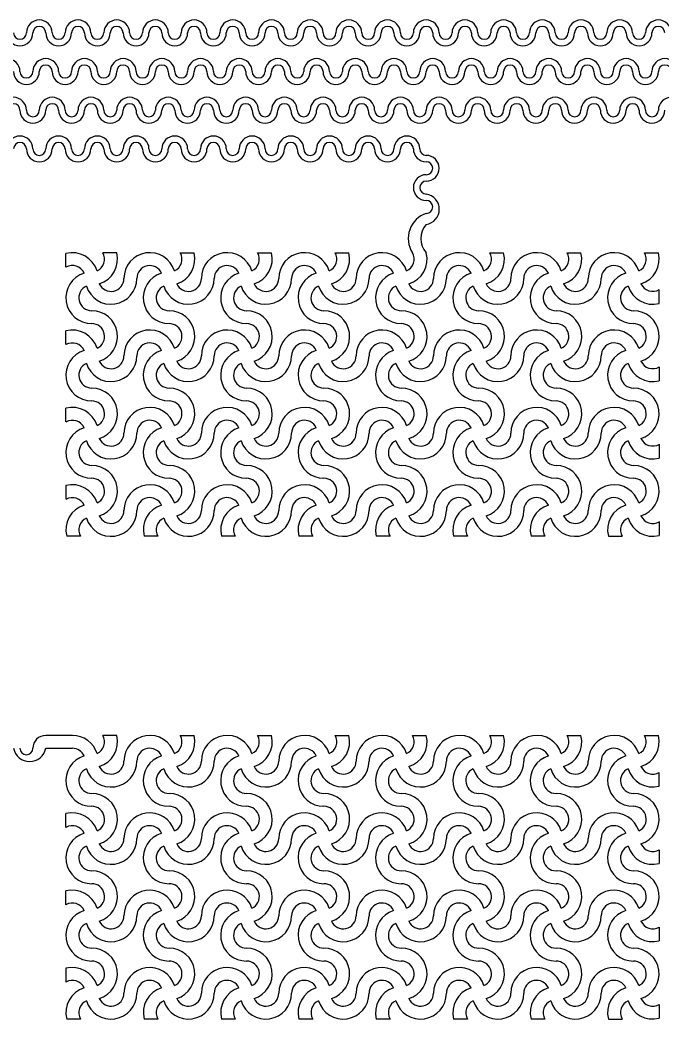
# Model space of a CAD drawing. Header units: millimetres. Extents: x 24 to 153, y 3 to 97.
# Drawn here: x 88.13 to 108.04, y 48.45 to 79.45 of the extents above; entities that cross this region are included whole.
import ezdxf

# ---------------------------------------------------------------- set-up
doc = ezdxf.new("R2010")
doc.units = ezdxf.units.MM
doc.header["$MEASUREMENT"] = 0
doc.layers.add('MASK_1', color=255, linetype='Continuous')

msp = doc.modelspace()

# ---------------------------------------------------------------- linework, layer by layer
for p, q in [((91.13, 72.231), (90.702, 72.231)), ((93.102, 72.231), (93.53, 72.231)), ((95.502, 72.231), (95.93, 72.231)), ((97.902, 72.231), (98.33, 72.231)), ((102.702, 72.231), (103.13, 72.231)), ((105.102, 72.231), (105.53, 72.231)), ((107.502, 72.231), (107.93, 72.231)), ((89.556, 71.778), (89.556, 72.206)), ((107.956, 70.657), (107.956, 71.085)), ((89.556, 69.378), (89.556, 69.806)), ((107.956, 68.685), (107.956, 68.257)), ((89.556, 66.978), (89.556, 67.406)), ((107.956, 66.285), (107.956, 65.857)), ((89.556, 65.006), (89.556, 64.578)), ((107.956, 63.885), (107.956, 63.457)), ((90.009, 63.431), (89.581, 63.431)), ((92.409, 63.431), (91.981, 63.431)), ((94.809, 63.431), (94.381, 63.431)), ((97.209, 63.431), (96.781, 63.431)), ((99.609, 63.431), (99.181, 63.431)), ((102.009, 63.431), (101.581, 63.431)), ((104.409, 63.431), (103.981, 63.431)), ((106.381, 63.431), (106.809, 63.431)), ((89.756, 57.252), (88.931, 57.252)), ((91.13, 57.252), (90.702, 57.252)), ((93.102, 57.252), (93.53, 57.252)), ((95.502, 57.252), (95.93, 57.252)), ((97.902, 57.252), (98.33, 57.252)), ((100.302, 57.252), (100.73, 57.252)), ((102.702, 57.252), (103.13, 57.252)), ((105.102, 57.252), (105.53, 57.252)), ((107.502, 57.252), (107.93, 57.252)), ((88.931, 56.852), (89.756, 56.852)), ((107.956, 55.678), (107.956, 56.106)), ((89.556, 54.399), (89.556, 54.827)), ((107.956, 53.706), (107.956, 53.278)), ((89.556, 51.999), (89.556, 52.427)), ((107.956, 51.306), (107.956, 50.878)), ((89.556, 50.027), (89.556, 49.599)), ((107.956, 48.906), (107.956, 48.478)), ((90.009, 48.452), (89.581, 48.452)), ((92.409, 48.452), (91.981, 48.452)), ((94.809, 48.452), (94.381, 48.452)), ((97.209, 48.452), (96.781, 48.452)), ((99.609, 48.452), (99.181, 48.452)), ((102.009, 48.452), (101.581, 48.452)), ((104.409, 48.452), (103.981, 48.452)), ((106.381, 48.452), (106.809, 48.452))]:
    msp.add_line(p, q)
for centre, radius, start, end in [((88.731, 79.052), 0.4, 0, 180), ((89.931, 79.052), 0.4, 0, 180), ((91.131, 79.052), 0.4, 0, 180), ((92.331, 79.052), 0.4, 0, 180), ((93.531, 79.052), 0.4, 0, 180), ((94.731, 79.052), 0.4, 0, 180), ((95.931, 79.052), 0.4, 0, 180), ((97.131, 79.052), 0.4, 0, 180), ((98.331, 79.052), 0.4, 0, 180), ((99.531, 79.052), 0.4, 0, 180), ((100.731, 79.052), 0.4, 0, 180), ((101.931, 79.052), 0.4, 0, 180), ((103.131, 79.052), 0.4, 0, 180), ((104.331, 79.052), 0.4, 0, 180), ((105.531, 79.052), 0.4, 0, 180), ((106.731, 79.052), 0.4, 0, 180), ((107.931, 79.052), 0.4, 0, 180), ((88.131, 79.052), 0.4, 180, 0), ((88.131, 79.052), 0.2, 180, 0), ((88.731, 79.052), 0.2, 0, 180), ((89.331, 79.052), 0.4, 180, 0), ((89.331, 79.052), 0.2, 180, 0), ((89.931, 79.052), 0.2, 0, 180), ((90.531, 79.052), 0.4, 180, 0), ((90.531, 79.052), 0.2, 180, 0), ((91.131, 79.052), 0.2, 0, 180), ((91.731, 79.052), 0.4, 180, 0), ((91.731, 79.052), 0.2, 180, 0), ((92.331, 79.052), 0.2, 0, 180), ((92.931, 79.052), 0.4, 180, 0), ((92.931, 79.052), 0.2, 180, 0), ((93.531, 79.052), 0.2, 0, 180), ((94.131, 79.052), 0.4, 180, 0), ((94.131, 79.052), 0.2, 180, 0), ((94.731, 79.052), 0.2, 0, 180), ((95.331, 79.052), 0.4, 180, 0), ((95.331, 79.052), 0.2, 180, 0), ((95.931, 79.052), 0.2, 0, 180), ((96.531, 79.052), 0.4, 180, 0), ((96.531, 79.052), 0.2, 180, 0), ((97.131, 79.052), 0.2, 0, 180), ((97.731, 79.052), 0.4, 180, 0), ((97.731, 79.052), 0.2, 180, 0), ((98.331, 79.052), 0.2, 0, 180), ((98.931, 79.052), 0.4, 180, 0), ((98.931, 79.052), 0.2, 180, 0), ((99.531, 79.052), 0.2, 0, 180), ((100.131, 79.052), 0.4, 180, 0), ((100.131, 79.052), 0.2, 180, 0), ((100.731, 79.052), 0.2, 0, 180), ((101.331, 79.052), 0.4, 180, 0), ((101.331, 79.052), 0.2, 180, 0), ((101.931, 79.052), 0.2, 0, 180), ((102.531, 79.052), 0.4, 180, 0), ((102.531, 79.052), 0.2, 180, 0), ((103.131, 79.052), 0.2, 0, 180), ((103.731, 79.052), 0.4, 180, 0), ((103.731, 79.052), 0.2, 180, 0), ((104.331, 79.052), 0.2, 0, 180), ((104.931, 79.052), 0.4, 180, 0), ((104.931, 79.052), 0.2, 180, 0), ((105.531, 79.052), 0.2, 0, 180), ((106.131, 79.052), 0.4, 180, 0), ((106.131, 79.052), 0.2, 180, 0), ((106.731, 79.052), 0.2, 0, 180), ((107.331, 79.052), 0.4, 180, 0), ((107.331, 79.052), 0.2, 180, 0), ((107.931, 79.052), 0.2, 0, 180), ((87.731, 77.852), 0.4, 0, 180), ((88.931, 77.852), 0.4, 0, 180), ((90.131, 77.852), 0.4, 0, 180), ((91.331, 77.852), 0.4, 0, 180), ((92.531, 77.852), 0.4, 0, 180), ((93.731, 77.852), 0.4, 0, 180), ((94.931, 77.852), 0.4, 0, 180), ((96.131, 77.852), 0.4, 0, 180), ((97.331, 77.852), 0.4, 0, 180), ((98.531, 77.852), 0.4, 0, 180), ((99.731, 77.852), 0.4, 0, 180), ((100.931, 77.852), 0.4, 0, 180), ((102.131, 77.852), 0.4, 0, 180), ((103.331, 77.852), 0.4, 0, 180), ((104.531, 77.852), 0.4, 0, 180), ((105.731, 77.852), 0.4, 0, 180), ((106.931, 77.852), 0.4, 0, 180), ((108.131, 77.852), 0.4, 0, 180), ((88.331, 77.852), 0.4, 180, 0), ((88.331, 77.852), 0.2, 180, 0), ((88.931, 77.852), 0.2, 0, 180), ((89.531, 77.852), 0.4, 180, 0), ((89.531, 77.852), 0.2, 180, 0), ((90.131, 77.852), 0.2, 0, 180), ((90.731, 77.852), 0.4, 180, 0), ((90.731, 77.852), 0.2, 180, 0), ((91.331, 77.852), 0.2, 0, 180), ((91.931, 77.852), 0.4, 180, 0), ((91.931, 77.852), 0.2, 180, 0), ((92.531, 77.852), 0.2, 0, 180), ((93.131, 77.852), 0.4, 180, 0), ((93.131, 77.852), 0.2, 180, 0), ((93.731, 77.852), 0.2, 0, 180), ((94.331, 77.852), 0.4, 180, 0), ((94.331, 77.852), 0.2, 180, 0), ((94.931, 77.852), 0.2, 0, 180), ((95.531, 77.852), 0.4, 180, 0), ((95.531, 77.852), 0.2, 180, 0), ((96.131, 77.852), 0.2, 0, 180), ((96.731, 77.852), 0.4, 180, 0), ((96.731, 77.852), 0.2, 180, 0), ((97.331, 77.852), 0.2, 0, 180), ((97.931, 77.852), 0.4, 180, 0), ((97.931, 77.852), 0.2, 180, 0), ((98.531, 77.852), 0.2, 0, 180), ((99.131, 77.852), 0.4, 180, 0), ((99.131, 77.852), 0.2, 180, 0), ((99.731, 77.852), 0.2, 0, 180), ((100.331, 77.852), 0.4, 180, 0), ((100.331, 77.852), 0.2, 180, 0), ((100.931, 77.852), 0.2, 0, 180), ((101.531, 77.852), 0.4, 180, 0), ((101.531, 77.852), 0.2, 180, 0), ((102.131, 77.852), 0.2, 0, 180), ((102.731, 77.852), 0.4, 180, 0), ((102.731, 77.852), 0.2, 180, 0), ((103.331, 77.852), 0.2, 0, 180), ((103.931, 77.852), 0.4, 180, 0), ((103.931, 77.852), 0.2, 180, 0), ((104.531, 77.852), 0.2, 0, 180), ((105.131, 77.852), 0.4, 180, 0), ((105.131, 77.852), 0.2, 180, 0), ((105.731, 77.852), 0.2, 0, 180), ((106.331, 77.852), 0.4, 180, 0), ((106.331, 77.852), 0.2, 180, 0), ((106.931, 77.852), 0.2, 0, 180), ((107.531, 77.852), 0.4, 180, 0), ((107.531, 77.852), 0.2, 180, 0), ((108.131, 77.852), 0.2, 0, 180), ((87.931, 76.652), 0.4, 0, 180), ((89.131, 76.652), 0.4, 0, 180), ((90.331, 76.652), 0.4, 0, 180), ((91.531, 76.652), 0.4, 0, 180), ((92.731, 76.652), 0.4, 0, 180), ((93.931, 76.652), 0.4, 0, 180), ((95.131, 76.652), 0.4, 0, 180), ((96.331, 76.652), 0.4, 0, 180), ((97.531, 76.652), 0.4, 0, 180), ((98.731, 76.652), 0.4, 0, 180), ((99.931, 76.652), 0.4, 0, 180), ((101.131, 76.652), 0.4, 0, 180), ((102.331, 76.652), 0.4, 0, 180), ((103.531, 76.652), 0.4, 0, 180), ((104.731, 76.652), 0.4, 0, 180), ((105.931, 76.652), 0.4, 0, 180), ((107.131, 76.652), 0.4, 0, 180), ((108.331, 76.652), 0.4, 0, 180), ((87.931, 76.652), 0.2, 0, 180), ((88.531, 76.652), 0.4, 180, 0), ((88.531, 76.652), 0.2, 180, 0), ((89.131, 76.652), 0.2, 0, 180), ((89.731, 76.652), 0.4, 180, 0), ((89.731, 76.652), 0.2, 180, 0), ((90.331, 76.652), 0.2, 0, 180), ((90.931, 76.652), 0.4, 180, 0), ((90.931, 76.652), 0.2, 180, 0), ((91.531, 76.652), 0.2, 0, 180), ((92.131, 76.652), 0.4, 180, 0), ((92.131, 76.652), 0.2, 180, 0), ((92.731, 76.652), 0.2, 0, 180), ((93.331, 76.652), 0.4, 180, 0), ((93.331, 76.652), 0.2, 180, 0), ((93.931, 76.652), 0.2, 0, 180), ((94.531, 76.652), 0.4, 180, 0), ((94.531, 76.652), 0.2, 180, 0), ((95.131, 76.652), 0.2, 0, 180), ((95.731, 76.652), 0.4, 180, 0), ((95.731, 76.652), 0.2, 180, 0), ((96.331, 76.652), 0.2, 0, 180), ((96.931, 76.652), 0.4, 180, 0), ((96.931, 76.652), 0.2, 180, 0), ((97.531, 76.652), 0.2, 0, 180), ((98.131, 76.652), 0.4, 180, 0), ((98.131, 76.652), 0.2, 180, 0), ((98.731, 76.652), 0.2, 0, 180), ((99.331, 76.652), 0.4, 180, 0), ((99.331, 76.652), 0.2, 180, 0), ((99.931, 76.652), 0.2, 0, 180), ((100.531, 76.652), 0.4, 180, 0), ((100.531, 76.652), 0.2, 180, 0), ((101.131, 76.652), 0.2, 0, 180), ((101.731, 76.652), 0.4, 180, 0), ((101.731, 76.652), 0.2, 180, 0), ((102.331, 76.652), 0.2, 0, 180), ((102.931, 76.652), 0.4, 180, 0), ((102.931, 76.652), 0.2, 180, 0), ((103.531, 76.652), 0.2, 0, 180), ((104.131, 76.652), 0.4, 180, 0), ((104.131, 76.652), 0.2, 180, 0), ((104.731, 76.652), 0.2, 0, 180), ((105.331, 76.652), 0.4, 180, 0), ((105.331, 76.652), 0.2, 180, 0), ((105.931, 76.652), 0.2, 0, 180), ((106.531, 76.652), 0.4, 180, 0), ((106.531, 76.652), 0.2, 180, 0), ((107.131, 76.652), 0.2, 0, 180), ((107.731, 76.652), 0.4, 180, 0), ((107.731, 76.652), 0.2, 180, 0), ((88.131, 75.452), 0.4, 0, 180), ((88.131, 75.452), 0.2, 0, 180), ((89.331, 75.452), 0.4, 0, 180), ((89.331, 75.452), 0.2, 0, 180), ((90.531, 75.452), 0.4, 0, 180), ((90.531, 75.452), 0.2, 0, 180), ((91.731, 75.452), 0.4, 0, 180), ((91.731, 75.452), 0.2, 0, 180), ((92.931, 75.452), 0.4, 0, 180), ((92.931, 75.452), 0.2, 0, 180), ((94.131, 75.452), 0.4, 0, 180), ((94.131, 75.452), 0.2, 0, 180), ((95.331, 75.452), 0.4, 0, 180), ((95.331, 75.452), 0.2, 0, 180), ((96.531, 75.452), 0.4, 0, 180), ((96.531, 75.452), 0.2, 0, 180), ((97.731, 75.452), 0.4, 0, 180), ((97.731, 75.452), 0.2, 0, 180), ((98.931, 75.452), 0.4, 0, 180), ((98.931, 75.452), 0.2, 0, 180), ((100.131, 75.452), 0.4, 0, 180), ((100.131, 75.452), 0.2, 0, 180), ((88.731, 75.452), 0.4, 180, 0), ((88.731, 75.452), 0.2, 180, 0), ((89.931, 75.452), 0.4, 180, 0), ((89.931, 75.452), 0.2, 180, 0), ((91.131, 75.452), 0.4, 180, 0), ((91.131, 75.452), 0.2, 180, 0), ((92.331, 75.452), 0.4, 180, 0), ((92.331, 75.452), 0.2, 180, 0), ((93.531, 75.452), 0.4, 180, 0), ((93.531, 75.452), 0.2, 180, 0), ((94.731, 75.452), 0.4, 180, 0), ((94.731, 75.452), 0.2, 180, 0), ((95.931, 75.452), 0.4, 180, 0), ((95.931, 75.452), 0.2, 180, 0), ((97.131, 75.452), 0.4, 180, 0), ((97.131, 75.452), 0.2, 180, 0), ((98.331, 75.452), 0.4, 180, 0), ((98.331, 75.452), 0.2, 180, 0), ((99.531, 75.452), 0.4, 180, 0), ((99.531, 75.452), 0.2, 180, 0), ((100.731, 75.452), 0.4, 180, 270), ((100.731, 75.452), 0.2, 180, 270), ((100.731, 74.852), 0.4, 270, 90), ((100.731, 74.852), 0.2, 270, 90), ((100.66, 73.58), 0.477, 278.6716, 81.3284), ((100.731, 73.652), 0.2, 270, 90), ((99.956, 72.031), 0.4, 294.2952, 30), ((99.956, 72.031), 0.8, 287.1144, 14.4775), ((88.931, 56.852), 0.4, 90, 180), ((89.756, 56.452), 0.8, 17.1144, 90), ((99.956, 57.052), 0.4, 294.2952, 30), ((99.956, 57.052), 0.8, 287.1144, 14.4775), ((88.431, 56.952), 0.51, 191.3099, 348.6901), ((88.331, 56.852), 0.2, 180, 0), ((89.756, 56.452), 0.4, 24.2952, 90)]:
    msp.add_arc(centre, radius, start, end)
at = {"layer": 'MASK_1', "color": 0}
for centre, radius, start, end in [((100.731, 74.252), 0.4, 90, 270), ((100.731, 74.252), 0.2, 90, 270), ((100.999, 72.672), 0.824, 108.9095, 212.3459), ((101.214, 72.669), 0.652, 137.6725, 222.1803)]:
    msp.add_arc(centre, radius, start, end, dxfattribs=at)
at = {"layer": 'MASK_1'}
for centre, radius, start, end in [((89.756, 71.431), 0.8, 17.1144, 104.4775), ((90.356, 72.031), 0.4, 294.2952, 30), ((90.356, 72.031), 0.8, 287.1144, 14.4775), ((92.156, 71.431), 0.8, 17.1144, 180), ((92.756, 72.031), 0.4, 294.2952, 30), ((92.756, 72.031), 0.8, 287.1144, 14.4775), ((94.556, 71.431), 0.8, 17.1144, 180), ((95.156, 72.031), 0.4, 294.2952, 30), ((95.156, 72.031), 0.8, 287.1144, 14.4775), ((96.956, 71.431), 0.8, 17.1144, 180), ((97.556, 72.031), 0.4, 294.2952, 30), ((97.556, 72.031), 0.8, 287.1144, 14.4775), ((99.356, 71.431), 0.8, 17.1144, 180), ((101.756, 71.431), 0.8, 17.1144, 180), ((102.356, 72.031), 0.4, 294.2952, 30), ((102.356, 72.031), 0.8, 287.1144, 14.4775), ((104.156, 71.431), 0.8, 17.1144, 180), ((104.756, 72.031), 0.4, 294.2952, 30), ((104.756, 72.031), 0.8, 287.1144, 14.4775), ((106.556, 71.431), 0.8, 17.1144, 180), ((107.156, 72.031), 0.4, 294.2952, 30), ((107.156, 72.031), 0.8, 287.1144, 14.4775), ((89.756, 71.431), 0.4, 24.2952, 120), ((92.156, 71.431), 0.4, 24.2952, 180), ((94.556, 71.431), 0.4, 24.2952, 180), ((96.956, 71.431), 0.4, 24.2952, 180), ((99.356, 71.431), 0.4, 24.2952, 180), ((101.756, 71.431), 0.4, 24.2952, 180), ((104.156, 71.431), 0.4, 24.2952, 180), ((106.556, 71.431), 0.4, 24.2952, 180), ((90.356, 70.831), 0.8, 107.1144, 270), ((90.956, 71.431), 0.8, 197.1144, 0), ((90.956, 71.431), 0.4, 204.2952, 0), ((92.756, 70.831), 0.8, 107.1144, 270), ((93.356, 71.431), 0.8, 197.1144, 0), ((93.356, 71.431), 0.4, 204.2952, 0), ((95.156, 70.831), 0.8, 107.1144, 270), ((95.756, 71.431), 0.8, 197.1144, 0), ((95.756, 71.431), 0.4, 204.2952, 0), ((97.556, 70.831), 0.8, 107.1144, 270), ((98.156, 71.431), 0.8, 197.1144, 0), ((98.156, 71.431), 0.4, 204.2952, 0), ((99.956, 70.831), 0.8, 107.1144, 270), ((100.556, 71.431), 0.8, 197.1144, 0), ((100.556, 71.431), 0.4, 204.2952, 0), ((102.356, 70.831), 0.8, 107.1144, 270), ((102.956, 71.431), 0.8, 197.1144, 0), ((102.956, 71.431), 0.4, 204.2952, 0), ((104.756, 70.831), 0.8, 107.1144, 270), ((105.356, 71.431), 0.8, 197.1144, 0), ((105.356, 71.431), 0.4, 204.2952, 0), ((107.156, 70.831), 0.8, 107.1144, 270), ((90.356, 70.831), 0.4, 114.2952, 270), ((92.756, 70.831), 0.4, 114.2952, 270), ((95.156, 70.831), 0.4, 114.2952, 270), ((97.556, 70.831), 0.4, 114.2952, 270), ((99.956, 70.831), 0.4, 114.2952, 270), ((102.356, 70.831), 0.4, 114.2952, 270), ((104.756, 70.831), 0.4, 114.2952, 270), ((107.156, 70.831), 0.4, 114.2952, 270), ((107.756, 71.431), 0.8, 197.1144, 284.4775), ((107.756, 71.431), 0.4, 204.2952, 300), ((90.356, 69.631), 0.8, 287.1144, 90), ((92.756, 69.631), 0.8, 287.1144, 90), ((95.156, 69.631), 0.8, 287.1144, 90), ((97.556, 69.631), 0.8, 287.1144, 90), ((99.956, 69.631), 0.8, 287.1144, 90), ((102.356, 69.631), 0.8, 287.1144, 90), ((104.756, 69.631), 0.8, 287.1144, 90), ((107.156, 69.631), 0.8, 287.1144, 90), ((89.756, 69.031), 0.8, 17.1144, 104.4775), ((90.356, 69.631), 0.4, 294.2952, 90), ((92.156, 69.031), 0.8, 17.1144, 180), ((92.756, 69.631), 0.4, 294.2952, 90), ((94.556, 69.031), 0.8, 17.1144, 180), ((95.156, 69.631), 0.4, 294.2952, 90), ((96.956, 69.031), 0.8, 17.1144, 180), ((97.556, 69.631), 0.4, 294.2952, 90), ((99.356, 69.031), 0.8, 17.1144, 180), ((99.956, 69.631), 0.4, 294.2952, 90), ((101.756, 69.031), 0.8, 17.1144, 180), ((102.356, 69.631), 0.4, 294.2952, 90), ((104.156, 69.031), 0.8, 17.1144, 180), ((104.756, 69.631), 0.4, 294.2952, 90), ((106.556, 69.031), 0.8, 17.1144, 180), ((107.156, 69.631), 0.4, 294.2952, 90), ((89.756, 69.031), 0.4, 24.2952, 120), ((90.356, 68.431), 0.8, 107.1144, 270), ((92.156, 69.031), 0.4, 24.2952, 180), ((92.756, 68.431), 0.8, 107.1144, 270), ((94.556, 69.031), 0.4, 24.2952, 180), ((95.156, 68.431), 0.8, 107.1144, 270), ((96.956, 69.031), 0.4, 24.2952, 180), ((97.556, 68.431), 0.8, 107.1144, 270), ((99.356, 69.031), 0.4, 24.2952, 180), ((99.956, 68.431), 0.8, 107.1144, 270), ((101.756, 69.031), 0.4, 24.2952, 180), ((102.356, 68.431), 0.8, 107.1144, 270), ((104.156, 69.031), 0.4, 24.2952, 180), ((104.756, 68.431), 0.8, 107.1144, 270), ((106.556, 69.031), 0.4, 24.2952, 180), ((107.156, 68.431), 0.8, 107.1144, 270), ((90.956, 69.031), 0.8, 197.1144, 0), ((90.956, 69.031), 0.4, 204.2952, 0), ((93.356, 69.031), 0.8, 197.1144, 0), ((93.356, 69.031), 0.4, 204.2952, 0), ((95.756, 69.031), 0.8, 197.1144, 0), ((95.756, 69.031), 0.4, 204.2952, 0), ((98.156, 69.031), 0.8, 197.1144, 0), ((98.156, 69.031), 0.4, 204.2952, 0), ((100.556, 69.031), 0.8, 197.1144, 0), ((100.556, 69.031), 0.4, 204.2952, 0), ((102.956, 69.031), 0.8, 197.1144, 0), ((102.956, 69.031), 0.4, 204.2952, 0), ((105.356, 69.031), 0.8, 197.1144, 0), ((105.356, 69.031), 0.4, 204.2952, 0), ((107.756, 69.031), 0.4, 204.2952, 300), ((90.356, 68.431), 0.4, 114.2952, 270), ((92.756, 68.431), 0.4, 114.2952, 270), ((95.156, 68.431), 0.4, 114.2952, 270), ((97.556, 68.431), 0.4, 114.2952, 270), ((99.956, 68.431), 0.4, 114.2952, 270), ((102.356, 68.431), 0.4, 114.2952, 270), ((104.756, 68.431), 0.4, 114.2952, 270), ((107.156, 68.431), 0.4, 114.2952, 270), ((107.756, 69.031), 0.8, 197.1144, 284.4775), ((90.356, 67.231), 0.8, 287.1144, 90), ((92.756, 67.231), 0.8, 287.1144, 90), ((95.156, 67.231), 0.8, 287.1144, 90), ((97.556, 67.231), 0.8, 287.1144, 90), ((99.956, 67.231), 0.8, 287.1144, 90), ((102.356, 67.231), 0.8, 287.1144, 90), ((104.756, 67.231), 0.8, 287.1144, 90), ((107.156, 67.231), 0.8, 287.1144, 90), ((90.356, 67.231), 0.4, 294.2952, 90), ((92.756, 67.231), 0.4, 294.2952, 90), ((95.156, 67.231), 0.4, 294.2952, 90), ((97.556, 67.231), 0.4, 294.2952, 90), ((99.956, 67.231), 0.4, 294.2952, 90), ((102.356, 67.231), 0.4, 294.2952, 90), ((104.756, 67.231), 0.4, 294.2952, 90), ((107.156, 67.231), 0.4, 294.2952, 90), ((89.756, 66.631), 0.8, 17.1144, 104.4775), ((92.156, 66.631), 0.8, 17.1144, 180), ((94.556, 66.631), 0.8, 17.1144, 180), ((96.956, 66.631), 0.8, 17.1144, 180), ((99.356, 66.631), 0.8, 17.1144, 180), ((101.756, 66.631), 0.8, 17.1144, 180), ((104.156, 66.631), 0.8, 17.1144, 180), ((106.556, 66.631), 0.8, 17.1144, 180), ((89.756, 66.631), 0.4, 24.2952, 120), ((92.156, 66.631), 0.4, 24.2952, 180), ((94.556, 66.631), 0.4, 24.2952, 180), ((96.956, 66.631), 0.4, 24.2952, 180), ((99.356, 66.631), 0.4, 24.2952, 180), ((101.756, 66.631), 0.4, 24.2952, 180), ((104.156, 66.631), 0.4, 24.2952, 180), ((106.556, 66.631), 0.4, 24.2952, 180), ((90.356, 66.031), 0.8, 107.1144, 270), ((92.756, 66.031), 0.8, 107.1144, 270), ((95.156, 66.031), 0.8, 107.1144, 270), ((97.556, 66.031), 0.8, 107.1144, 270), ((99.956, 66.031), 0.8, 107.1144, 270), ((102.356, 66.031), 0.8, 107.1144, 270), ((104.756, 66.031), 0.8, 107.1144, 270), ((107.156, 66.031), 0.8, 107.1144, 270), ((90.356, 66.031), 0.4, 114.2952, 270), ((90.956, 66.631), 0.8, 197.1144, 0), ((90.956, 66.631), 0.4, 204.2952, 0), ((92.756, 66.031), 0.4, 114.2952, 270), ((93.356, 66.631), 0.8, 197.1144, 0), ((93.356, 66.631), 0.4, 204.2952, 0), ((95.156, 66.031), 0.4, 114.2952, 270), ((95.756, 66.631), 0.8, 197.1144, 0), ((95.756, 66.631), 0.4, 204.2952, 0), ((97.556, 66.031), 0.4, 114.2952, 270), ((98.156, 66.631), 0.8, 197.1144, 0), ((98.156, 66.631), 0.4, 204.2952, 0), ((99.956, 66.031), 0.4, 114.2952, 270), ((100.556, 66.631), 0.8, 197.1144, 0), ((100.556, 66.631), 0.4, 204.2952, 0), ((102.356, 66.031), 0.4, 114.2952, 270), ((102.956, 66.631), 0.8, 197.1144, 0), ((102.956, 66.631), 0.4, 204.2952, 0), ((104.756, 66.031), 0.4, 114.2952, 270), ((105.356, 66.631), 0.8, 197.1144, 0), ((105.356, 66.631), 0.4, 204.2952, 0), ((107.156, 66.031), 0.4, 114.2952, 270), ((107.756, 66.631), 0.8, 197.1144, 284.4775), ((107.756, 66.631), 0.4, 204.2952, 300), ((90.356, 64.831), 0.8, 287.1144, 90), ((92.756, 64.831), 0.8, 287.1144, 90), ((95.156, 64.831), 0.8, 287.1144, 90), ((97.556, 64.831), 0.8, 287.1144, 90), ((99.956, 64.831), 0.8, 287.1144, 90), ((102.356, 64.831), 0.8, 287.1144, 90), ((104.756, 64.831), 0.8, 287.1144, 90), ((107.156, 64.831), 0.8, 287.1144, 90), ((90.356, 64.831), 0.4, 294.2952, 90), ((92.756, 64.831), 0.4, 294.2952, 90), ((95.156, 64.831), 0.4, 294.2952, 90), ((97.556, 64.831), 0.4, 294.2952, 90), ((99.956, 64.831), 0.4, 294.2952, 90), ((102.356, 64.831), 0.4, 294.2952, 90), ((104.756, 64.831), 0.4, 294.2952, 90), ((107.156, 64.831), 0.4, 294.2952, 90), ((89.756, 64.231), 0.8, 17.1144, 104.4775), ((92.156, 64.231), 0.8, 17.1144, 180), ((94.556, 64.231), 0.8, 17.1144, 180), ((96.956, 64.231), 0.8, 17.1144, 180), ((99.356, 64.231), 0.8, 17.1144, 180), ((101.756, 64.231), 0.8, 17.1144, 180), ((104.156, 64.231), 0.8, 17.1144, 180), ((106.556, 64.231), 0.8, 17.1144, 180), ((89.756, 64.231), 0.4, 24.2952, 120), ((92.156, 64.231), 0.4, 24.2952, 180), ((94.556, 64.231), 0.4, 24.2952, 180), ((96.956, 64.231), 0.4, 24.2952, 180), ((99.356, 64.231), 0.4, 24.2952, 180), ((101.756, 64.231), 0.4, 24.2952, 180), ((104.156, 64.231), 0.4, 24.2952, 180), ((106.556, 64.231), 0.4, 24.2952, 180), ((90.356, 63.631), 0.8, 107.1144, 194.4775), ((90.956, 64.231), 0.8, 197.1144, 0), ((90.956, 64.231), 0.4, 204.2952, 0), ((92.756, 63.631), 0.8, 107.1144, 194.4775), ((93.356, 64.231), 0.8, 197.1144, 0), ((93.356, 64.231), 0.4, 204.2952, 0), ((95.156, 63.631), 0.8, 107.1144, 194.4775), ((95.756, 64.231), 0.8, 197.1144, 0), ((95.756, 64.231), 0.4, 204.2952, 0), ((97.556, 63.631), 0.8, 107.1144, 194.4775), ((98.156, 64.231), 0.8, 197.1144, 0), ((98.156, 64.231), 0.4, 204.2952, 0), ((99.956, 63.631), 0.8, 107.1144, 194.4775), ((100.556, 64.231), 0.8, 197.1144, 0), ((100.556, 64.231), 0.4, 204.2952, 0), ((102.356, 63.631), 0.8, 107.1144, 194.4775), ((102.956, 64.231), 0.8, 197.1144, 0), ((102.956, 64.231), 0.4, 204.2952, 0), ((104.756, 63.631), 0.8, 107.1144, 194.4775), ((105.356, 64.231), 0.8, 197.1144, 0), ((105.356, 64.231), 0.4, 204.2952, 0), ((107.156, 63.631), 0.8, 107.1144, 194.4775), ((90.356, 63.631), 0.4, 114.2952, 210), ((92.756, 63.631), 0.4, 114.2952, 210), ((95.156, 63.631), 0.4, 114.2952, 210), ((97.556, 63.631), 0.4, 114.2952, 210), ((99.956, 63.631), 0.4, 114.2952, 210), ((102.356, 63.631), 0.4, 114.2952, 210), ((104.756, 63.631), 0.4, 114.2952, 210), ((107.156, 63.631), 0.4, 114.2952, 210), ((107.756, 64.231), 0.8, 197.1144, 284.4775), ((107.756, 64.231), 0.4, 204.2952, 300), ((90.356, 57.052), 0.4, 294.2952, 30), ((90.356, 57.052), 0.8, 287.1144, 14.4775), ((92.156, 56.452), 0.8, 17.1144, 180), ((92.756, 57.052), 0.4, 294.2952, 30), ((92.756, 57.052), 0.8, 287.1144, 14.4775), ((94.556, 56.452), 0.8, 17.1144, 180), ((95.156, 57.052), 0.4, 294.2952, 30), ((95.156, 57.052), 0.8, 287.1144, 14.4775), ((96.956, 56.452), 0.8, 17.1144, 180), ((97.556, 57.052), 0.4, 294.2952, 30), ((97.556, 57.052), 0.8, 287.1144, 14.4775), ((99.356, 56.452), 0.8, 17.1144, 180), ((101.756, 56.452), 0.8, 17.1144, 180), ((102.356, 57.052), 0.4, 294.2952, 30), ((102.356, 57.052), 0.8, 287.1144, 14.4775), ((104.156, 56.452), 0.8, 17.1144, 180), ((104.756, 57.052), 0.4, 294.2952, 30), ((104.756, 57.052), 0.8, 287.1144, 14.4775), ((106.556, 56.452), 0.8, 17.1144, 180), ((107.156, 57.052), 0.4, 294.2952, 30), ((107.156, 57.052), 0.8, 287.1144, 14.4775), ((92.156, 56.452), 0.4, 24.2952, 180), ((94.556, 56.452), 0.4, 24.2952, 180), ((96.956, 56.452), 0.4, 24.2952, 180), ((99.356, 56.452), 0.4, 24.2952, 180), ((101.756, 56.452), 0.4, 24.2952, 180), ((104.156, 56.452), 0.4, 24.2952, 180), ((106.556, 56.452), 0.4, 24.2952, 180), ((90.356, 55.852), 0.8, 107.1144, 270), ((90.956, 56.452), 0.8, 197.1144, 0), ((90.956, 56.452), 0.4, 204.2952, 0), ((92.756, 55.852), 0.8, 107.1144, 270), ((93.356, 56.452), 0.8, 197.1144, 0), ((93.356, 56.452), 0.4, 204.2952, 0), ((95.156, 55.852), 0.8, 107.1144, 270), ((95.756, 56.452), 0.8, 197.1144, 0), ((95.756, 56.452), 0.4, 204.2952, 0), ((97.556, 55.852), 0.8, 107.1144, 270), ((98.156, 56.452), 0.8, 197.1144, 0), ((98.156, 56.452), 0.4, 204.2952, 0), ((99.956, 55.852), 0.8, 107.1144, 270), ((100.556, 56.452), 0.8, 197.1144, 0), ((100.556, 56.452), 0.4, 204.2952, 0), ((102.356, 55.852), 0.8, 107.1144, 270), ((102.956, 56.452), 0.8, 197.1144, 0), ((102.956, 56.452), 0.4, 204.2952, 0), ((104.756, 55.852), 0.8, 107.1144, 270), ((105.356, 56.452), 0.8, 197.1144, 0), ((105.356, 56.452), 0.4, 204.2952, 0), ((107.156, 55.852), 0.8, 107.1144, 270), ((90.356, 55.852), 0.4, 114.2952, 270), ((92.756, 55.852), 0.4, 114.2952, 270), ((95.156, 55.852), 0.4, 114.2952, 270), ((97.556, 55.852), 0.4, 114.2952, 270), ((99.956, 55.852), 0.4, 114.2952, 270), ((102.356, 55.852), 0.4, 114.2952, 270), ((104.756, 55.852), 0.4, 114.2952, 270), ((107.156, 55.852), 0.4, 114.2952, 270), ((107.756, 56.452), 0.8, 197.1144, 284.4775), ((107.756, 56.452), 0.4, 204.2952, 300), ((90.356, 54.652), 0.8, 287.1144, 90), ((92.756, 54.652), 0.8, 287.1144, 90), ((95.156, 54.652), 0.8, 287.1144, 90), ((97.556, 54.652), 0.8, 287.1144, 90), ((99.956, 54.652), 0.8, 287.1144, 90), ((102.356, 54.652), 0.8, 287.1144, 90), ((104.756, 54.652), 0.8, 287.1144, 90), ((107.156, 54.652), 0.8, 287.1144, 90), ((90.356, 54.652), 0.4, 294.2952, 90), ((92.756, 54.652), 0.4, 294.2952, 90), ((95.156, 54.652), 0.4, 294.2952, 90), ((97.556, 54.652), 0.4, 294.2952, 90), ((99.956, 54.652), 0.4, 294.2952, 90), ((102.356, 54.652), 0.4, 294.2952, 90), ((104.756, 54.652), 0.4, 294.2952, 90), ((107.156, 54.652), 0.4, 294.2952, 90), ((89.756, 54.052), 0.8, 17.1144, 104.4775), ((92.156, 54.052), 0.8, 17.1144, 180), ((94.556, 54.052), 0.8, 17.1144, 180), ((96.956, 54.052), 0.8, 17.1144, 180), ((99.356, 54.052), 0.8, 17.1144, 180), ((101.756, 54.052), 0.8, 17.1144, 180), ((104.156, 54.052), 0.8, 17.1144, 180), ((106.556, 54.052), 0.8, 17.1144, 180), ((89.756, 54.052), 0.4, 24.2952, 120), ((92.156, 54.052), 0.4, 24.2952, 180), ((94.556, 54.052), 0.4, 24.2952, 180), ((96.956, 54.052), 0.4, 24.2952, 180), ((99.356, 54.052), 0.4, 24.2952, 180), ((101.756, 54.052), 0.4, 24.2952, 180), ((104.156, 54.052), 0.4, 24.2952, 180), ((106.556, 54.052), 0.4, 24.2952, 180), ((90.356, 53.452), 0.8, 107.1144, 270), ((90.956, 54.052), 0.8, 197.1144, 0), ((90.956, 54.052), 0.4, 204.2952, 0), ((92.756, 53.452), 0.8, 107.1144, 270), ((93.356, 54.052), 0.8, 197.1144, 0), ((93.356, 54.052), 0.4, 204.2952, 0), ((95.156, 53.452), 0.8, 107.1144, 270), ((95.756, 54.052), 0.8, 197.1144, 0), ((95.756, 54.052), 0.4, 204.2952, 0), ((97.556, 53.452), 0.8, 107.1144, 270), ((98.156, 54.052), 0.8, 197.1144, 0), ((98.156, 54.052), 0.4, 204.2952, 0), ((99.956, 53.452), 0.8, 107.1144, 270), ((100.556, 54.052), 0.8, 197.1144, 0), ((100.556, 54.052), 0.4, 204.2952, 0), ((102.356, 53.452), 0.8, 107.1144, 270), ((102.956, 54.052), 0.8, 197.1144, 0), ((102.956, 54.052), 0.4, 204.2952, 0), ((104.756, 53.452), 0.8, 107.1144, 270), ((105.356, 54.052), 0.8, 197.1144, 0), ((105.356, 54.052), 0.4, 204.2952, 0), ((107.156, 53.452), 0.8, 107.1144, 270), ((90.356, 53.452), 0.4, 114.2952, 270), ((92.756, 53.452), 0.4, 114.2952, 270), ((95.156, 53.452), 0.4, 114.2952, 270), ((97.556, 53.452), 0.4, 114.2952, 270), ((99.956, 53.452), 0.4, 114.2952, 270), ((102.356, 53.452), 0.4, 114.2952, 270), ((104.756, 53.452), 0.4, 114.2952, 270), ((107.156, 53.452), 0.4, 114.2952, 270), ((107.756, 54.052), 0.8, 197.1144, 284.4775), ((107.756, 54.052), 0.4, 204.2952, 300), ((90.356, 52.252), 0.8, 287.1144, 90), ((92.756, 52.252), 0.8, 287.1144, 90), ((95.156, 52.252), 0.8, 287.1144, 90), ((97.556, 52.252), 0.8, 287.1144, 90), ((99.956, 52.252), 0.8, 287.1144, 90), ((102.356, 52.252), 0.8, 287.1144, 90), ((104.756, 52.252), 0.8, 287.1144, 90), ((107.156, 52.252), 0.8, 287.1144, 90), ((89.756, 51.652), 0.8, 17.1144, 104.4775), ((90.356, 52.252), 0.4, 294.2952, 90), ((92.156, 51.652), 0.8, 17.1144, 180), ((92.756, 52.252), 0.4, 294.2952, 90), ((94.556, 51.652), 0.8, 17.1144, 180), ((95.156, 52.252), 0.4, 294.2952, 90), ((96.956, 51.652), 0.8, 17.1144, 180), ((97.556, 52.252), 0.4, 294.2952, 90), ((99.356, 51.652), 0.8, 17.1144, 180), ((99.956, 52.252), 0.4, 294.2952, 90), ((101.756, 51.652), 0.8, 17.1144, 180), ((102.356, 52.252), 0.4, 294.2952, 90), ((104.156, 51.652), 0.8, 17.1144, 180), ((104.756, 52.252), 0.4, 294.2952, 90), ((106.556, 51.652), 0.8, 17.1144, 180), ((107.156, 52.252), 0.4, 294.2952, 90), ((89.756, 51.652), 0.4, 24.2952, 120), ((90.356, 51.052), 0.8, 107.1144, 270), ((92.156, 51.652), 0.4, 24.2952, 180), ((92.756, 51.052), 0.8, 107.1144, 270), ((94.556, 51.652), 0.4, 24.2952, 180), ((95.156, 51.052), 0.8, 107.1144, 270), ((96.956, 51.652), 0.4, 24.2952, 180), ((97.556, 51.052), 0.8, 107.1144, 270), ((99.356, 51.652), 0.4, 24.2952, 180), ((99.956, 51.052), 0.8, 107.1144, 270), ((101.756, 51.652), 0.4, 24.2952, 180), ((102.356, 51.052), 0.8, 107.1144, 270), ((104.156, 51.652), 0.4, 24.2952, 180), ((104.756, 51.052), 0.8, 107.1144, 270), ((106.556, 51.652), 0.4, 24.2952, 180), ((107.156, 51.052), 0.8, 107.1144, 270), ((90.956, 51.652), 0.8, 197.1144, 0), ((90.956, 51.652), 0.4, 204.2952, 0), ((93.356, 51.652), 0.8, 197.1144, 0), ((93.356, 51.652), 0.4, 204.2952, 0), ((95.756, 51.652), 0.8, 197.1144, 0), ((95.756, 51.652), 0.4, 204.2952, 0), ((98.156, 51.652), 0.8, 197.1144, 0), ((98.156, 51.652), 0.4, 204.2952, 0), ((100.556, 51.652), 0.8, 197.1144, 0), ((100.556, 51.652), 0.4, 204.2952, 0), ((102.956, 51.652), 0.8, 197.1144, 0), ((102.956, 51.652), 0.4, 204.2952, 0), ((105.356, 51.652), 0.8, 197.1144, 0), ((105.356, 51.652), 0.4, 204.2952, 0), ((107.756, 51.652), 0.4, 204.2952, 300), ((90.356, 51.052), 0.4, 114.2952, 270), ((92.756, 51.052), 0.4, 114.2952, 270), ((95.156, 51.052), 0.4, 114.2952, 270), ((97.556, 51.052), 0.4, 114.2952, 270), ((99.956, 51.052), 0.4, 114.2952, 270), ((102.356, 51.052), 0.4, 114.2952, 270), ((104.756, 51.052), 0.4, 114.2952, 270), ((107.156, 51.052), 0.4, 114.2952, 270), ((107.756, 51.652), 0.8, 197.1144, 284.4775), ((90.356, 49.852), 0.8, 287.1144, 90), ((92.756, 49.852), 0.8, 287.1144, 90), ((95.156, 49.852), 0.8, 287.1144, 90), ((97.556, 49.852), 0.8, 287.1144, 90), ((99.956, 49.852), 0.8, 287.1144, 90), ((102.356, 49.852), 0.8, 287.1144, 90), ((104.756, 49.852), 0.8, 287.1144, 90), ((107.156, 49.852), 0.8, 287.1144, 90), ((90.356, 49.852), 0.4, 294.2952, 90), ((92.756, 49.852), 0.4, 294.2952, 90), ((95.156, 49.852), 0.4, 294.2952, 90), ((97.556, 49.852), 0.4, 294.2952, 90), ((99.956, 49.852), 0.4, 294.2952, 90), ((102.356, 49.852), 0.4, 294.2952, 90), ((104.756, 49.852), 0.4, 294.2952, 90), ((107.156, 49.852), 0.4, 294.2952, 90), ((89.756, 49.252), 0.8, 17.1144, 104.4775), ((92.156, 49.252), 0.8, 17.1144, 180), ((94.556, 49.252), 0.8, 17.1144, 180), ((96.956, 49.252), 0.8, 17.1144, 180), ((99.356, 49.252), 0.8, 17.1144, 180), ((101.756, 49.252), 0.8, 17.1144, 180), ((104.156, 49.252), 0.8, 17.1144, 180), ((106.556, 49.252), 0.8, 17.1144, 180), ((89.756, 49.252), 0.4, 24.2952, 120), ((92.156, 49.252), 0.4, 24.2952, 180), ((94.556, 49.252), 0.4, 24.2952, 180), ((96.956, 49.252), 0.4, 24.2952, 180), ((99.356, 49.252), 0.4, 24.2952, 180), ((101.756, 49.252), 0.4, 24.2952, 180), ((104.156, 49.252), 0.4, 24.2952, 180), ((106.556, 49.252), 0.4, 24.2952, 180), ((90.356, 48.652), 0.8, 107.1144, 194.4775), ((92.756, 48.652), 0.8, 107.1144, 194.4775), ((95.156, 48.652), 0.8, 107.1144, 194.4775), ((97.556, 48.652), 0.8, 107.1144, 194.4775), ((99.956, 48.652), 0.8, 107.1144, 194.4775), ((102.356, 48.652), 0.8, 107.1144, 194.4775), ((104.756, 48.652), 0.8, 107.1144, 194.4775), ((107.156, 48.652), 0.8, 107.1144, 194.4775), ((90.356, 48.652), 0.4, 114.2952, 210), ((90.956, 49.252), 0.8, 197.1144, 0), ((90.956, 49.252), 0.4, 204.2952, 0), ((92.756, 48.652), 0.4, 114.2952, 210), ((93.356, 49.252), 0.8, 197.1144, 0), ((93.356, 49.252), 0.4, 204.2952, 0), ((95.156, 48.652), 0.4, 114.2952, 210), ((95.756, 49.252), 0.8, 197.1144, 0), ((95.756, 49.252), 0.4, 204.2952, 0), ((97.556, 48.652), 0.4, 114.2952, 210), ((98.156, 49.252), 0.8, 197.1144, 0), ((98.156, 49.252), 0.4, 204.2952, 0), ((99.956, 48.652), 0.4, 114.2952, 210), ((100.556, 49.252), 0.8, 197.1144, 0), ((100.556, 49.252), 0.4, 204.2952, 0), ((102.356, 48.652), 0.4, 114.2952, 210), ((102.956, 49.252), 0.8, 197.1144, 0), ((102.956, 49.252), 0.4, 204.2952, 0), ((104.756, 48.652), 0.4, 114.2952, 210), ((105.356, 49.252), 0.8, 197.1144, 0), ((105.356, 49.252), 0.4, 204.2952, 0), ((107.156, 48.652), 0.4, 114.2952, 210), ((107.756, 49.252), 0.8, 197.1144, 284.4775), ((107.756, 49.252), 0.4, 204.2952, 300)]:
    msp.add_arc(centre, radius, start, end, dxfattribs=at)

doc.saveas('drawing.dxf')
